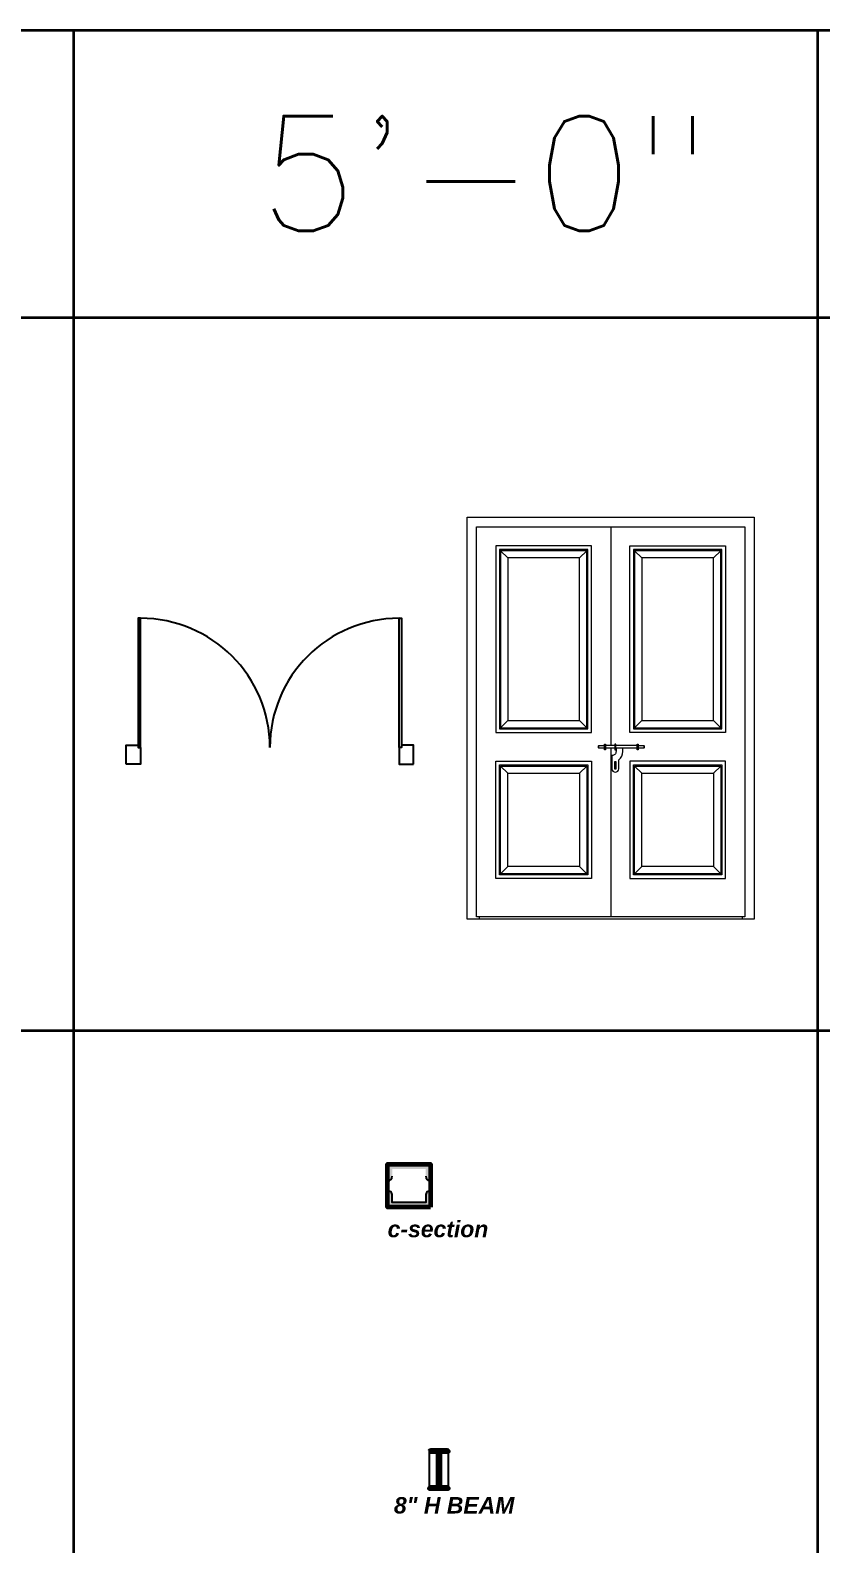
# Model space of a CAD drawing. Header units: feet. Extents: x 109753 to 150441, y 47761 to 75080.
# Drawn here: x 110987.8 to 111152.9, y 74381.3 to 74697.6 of the extents above; entities that cross this region are included whole.
import ezdxf

# ---------------------------------------------------------------- set-up
doc = ezdxf.new("R2010")
doc.units = ezdxf.units.FT
doc.header["$LTSCALE"] = 50
doc.header["$MEASUREMENT"] = 0
for name, color, linetype, lineweight in [('DOOR', 57, 'Continuous', 25), ('ELEVATION', 95, 'Continuous', 35), ('TEXT', 181, 'Continuous', 13), ('WALL', 1, 'Continuous', 60)]:
    doc.layers.add(name, color=color, linetype=linetype, lineweight=lineweight)
doc.styles.add('GL_Imperial', font='GOTHIC.TTF', dxfattribs={"height": 8})
doc.styles.get("Standard").update_dxf_attribs({"font": 'txt.shx', "height": 6})

# ---------------------------------------------------------------- blocks, each defined once
blk = doc.blocks.new('DP5')
for points in [[(-25286.93, -8473.69), (-25286.93, -8446.69), (-25287.43, -8446.69), (-25287.43, -8473.19)], [(-25232.93, -8473.69), (-25232.93, -8446.69), (-25232.43, -8446.69), (-25232.43, -8473.19)]]:
    blk.add_lwpolyline(points)
for points in [[(-25289.93, -8477.19), (-25289.93, -8473.19), (-25287.43, -8473.19), (-25287.43, -8473.69), (-25286.93, -8473.69), (-25286.93, -8477.19)], [(-25229.93, -8477.19), (-25229.93, -8473.19), (-25232.43, -8473.19), (-25232.43, -8473.69), (-25232.93, -8473.69), (-25232.93, -8477.19)]]:
    blk.add_lwpolyline(points, close=True)
for centre, start, end in [((-25286.93, -8473.69), 0, 90), ((-25232.93, -8473.69), 90, 180)]:
    blk.add_arc(centre, 27, start, end)
blk = doc.blocks.new('DE5')
at = {"layer": 'DOOR', "lineweight": 9, "ltscale": 35}
for p, q in [((-23984.65, -8809.85), (-23984.65, -8855.57)), ((-23983.79, -8855.57), (-23985.75, -8855.57)), ((-23983.79, -8856.14), (-23985.75, -8856.14)), ((-23984.65, -8856.14), (-23984.65, -8891.35)), ((-23979.15, -8855.57), (-23983.58, -8855.57)), ((-23979.15, -8856.14), (-23983.58, -8856.14)), ((-24012.15, -8891.35), (-24012.15, -8891.85)), ((-23957.15, -8891.35), (-23957.15, -8891.85))]:
    blk.add_line(p, q, dxfattribs=at)
at = {"layer": 'DOOR', "color": 23, "lineweight": 5}
for p, q in [((-24007.65, -8814.85), (-24006.15, -8816.35)), ((-23989.65, -8814.85), (-23991.15, -8816.35)), ((-23979.65, -8814.85), (-23978.15, -8816.35)), ((-23961.65, -8814.85), (-23963.15, -8816.35)), ((-24007.65, -8851.85), (-24006.15, -8850.35)), ((-23989.65, -8851.85), (-23991.15, -8850.35)), ((-23979.65, -8851.85), (-23978.15, -8850.35)), ((-23961.65, -8851.85), (-23963.15, -8850.35)), ((-24006.15, -8861.35), (-24007.65, -8859.85)), ((-23991.15, -8861.35), (-23989.65, -8859.85)), ((-23978.15, -8861.35), (-23979.65, -8859.85)), ((-23963.15, -8861.35), (-23961.65, -8859.85)), ((-24006.15, -8880.85), (-24007.65, -8882.35)), ((-23991.15, -8880.85), (-23989.65, -8882.35)), ((-23978.15, -8880.85), (-23979.65, -8882.35)), ((-23963.15, -8880.85), (-23961.65, -8882.35))]:
    blk.add_line(p, q, dxfattribs=at)
at = {"layer": 'DOOR', "lineweight": 9, "ltscale": 35}
for points in [[(-23954.65, -8891.85), (-24014.65, -8891.85), (-24014.65, -8807.85), (-23954.65, -8807.85)], [(-23988.65, -8813.85), (-24008.65, -8813.85), (-24008.65, -8852.85), (-23988.65, -8852.85)], [(-23980.65, -8813.85), (-23960.65, -8813.85), (-23960.65, -8852.85), (-23980.65, -8852.85)], [(-23985.75, -8855.28), (-23985.75, -8856.43), (-23985.97, -8856.43), (-23985.97, -8855.28)], [(-23983.58, -8856.43), (-23983.58, -8855.28), (-23983.79, -8855.28), (-23983.79, -8856.43)], [(-23979.15, -8855.28), (-23978.93, -8855.28), (-23978.93, -8856.43), (-23979.15, -8856.43)], [(-24008.65, -8858.85), (-23988.65, -8858.85), (-23988.65, -8883.35), (-24008.65, -8883.35)], [(-23983.55, -8858.9), (-23983.55, -8860.48), (-23983.8, -8860.48), (-23983.8, -8858.9)], [(-23983.78, -8858.97), (-23983.78, -8860.41), (-23983.57, -8860.41), (-23983.57, -8858.97)], [(-23960.65, -8858.85), (-23980.65, -8858.85), (-23980.65, -8883.35), (-23960.65, -8883.35)]]:
    blk.add_lwpolyline(points, close=True, dxfattribs=at)
for points in [[(-23956.65, -8809.85), (-23956.65, -8891.35), (-24012.65, -8891.35), (-24012.65, -8809.85), (-23956.65, -8809.85)], [(-23985.97, -8856.14), (-23987.15, -8856.14), (-23987.22, -8856.07), (-23987.22, -8855.64), (-23987.15, -8855.57), (-23985.97, -8855.57)], [(-23978.93, -8855.57), (-23977.74, -8855.57), (-23977.67, -8855.64), (-23977.67, -8856.07), (-23977.74, -8856.14), (-23978.93, -8856.14)], [(-23977.74, -8855.57), (-23977.74, -8856.14)]]:
    blk.add_lwpolyline(points, dxfattribs=at)
at = {"layer": 'DOOR', "color": 23, "lineweight": 5}
for points in [[(-23989.4, -8814.6), (-24007.9, -8814.6), (-24007.9, -8852.1), (-23989.4, -8852.1)], [(-23989.65, -8814.85), (-24007.65, -8814.85), (-24007.65, -8851.85), (-23989.65, -8851.85)], [(-23961.4, -8814.6), (-23979.9, -8814.6), (-23979.9, -8852.1), (-23961.4, -8852.1)], [(-23961.65, -8814.85), (-23979.65, -8814.85), (-23979.65, -8851.85), (-23961.65, -8851.85)], [(-23991.15, -8816.35), (-24006.15, -8816.35), (-24006.15, -8850.35), (-23991.15, -8850.35)], [(-23963.15, -8816.35), (-23978.15, -8816.35), (-23978.15, -8850.35), (-23963.15, -8850.35)], [(-24007.9, -8859.6), (-23989.4, -8859.6), (-23989.4, -8882.6), (-24007.9, -8882.6)], [(-23979.9, -8859.6), (-23961.4, -8859.6), (-23961.4, -8882.6), (-23979.9, -8882.6)], [(-24007.65, -8859.85), (-23989.65, -8859.85), (-23989.65, -8882.35), (-24007.65, -8882.35)], [(-24006.15, -8861.35), (-23991.15, -8861.35), (-23991.15, -8880.85), (-24006.15, -8880.85)], [(-23979.65, -8859.85), (-23961.65, -8859.85), (-23961.65, -8882.35), (-23979.65, -8882.35)], [(-23978.15, -8861.35), (-23963.15, -8861.35), (-23963.15, -8880.85), (-23978.15, -8880.85)]]:
    blk.add_lwpolyline(points, close=True, dxfattribs=at)
at = {"layer": 'DOOR', "lineweight": 9, "ltscale": 35}
for points in [[(-23987.15, -8856.14), (-23987.15, -8855.57, 0.414214)], [(-23983.53, -8856.14), (-23983.53, -8856.81, -0.414214), (-23984.38, -8857.65), (-23984.38, -8860.41, 1), (-23982.97, -8860.41), (-23982.97, -8858.57, 0.228072), (-23982.13, -8856.81), (-23982.13, -8856.14)]]:
    blk.add_lwpolyline(points, format="xyb", dxfattribs=at)

msp = doc.modelspace()

# ---------------------------------------------------------------- hatches: boundary and pattern name
at = {"transparency": 33554687}
h = msp.add_hatch(color=203, dxfattribs=at)
h.dxf.hatch_style = 1
h.paths.add_polyline_path([(111071.42, 74460.62), (111062.42, 74460.62), (111062.42, 74457.12, 0.414214), (111063.42, 74458.12), (111063.42, 74459.62), (111070.42, 74459.62), (111070.42, 74458.12, 0.414214), (111071.42, 74457.12)])
h = msp.add_hatch(color=203, dxfattribs=at)
h.dxf.hatch_style = 1
h.paths.add_polyline_path([(111071.42, 74455.12, 0.414214), (111070.42, 74454.12), (111070.42, 74452.62), (111063.42, 74452.62), (111063.42, 74454.12, 0.414214), (111062.42, 74455.12), (111062.42, 74451.62), (111071.42, 74451.62)])
h = msp.add_hatch(color=203, dxfattribs=at)
h.dxf.hatch_style = 1
h.paths.add_polyline_path([(111073.41, 74400.58), (111075.16, 74400.58, 0.25), (111074.91, 74400.83), (111071.41, 74400.83, 0.25), (111071.16, 74400.58), (111072.91, 74400.58), (111072.91, 74393.08), (111071.41, 74393.08, 0.25), (111071.16, 74392.83), (111075.16, 74392.83, 0.25), (111074.91, 74393.08), (111073.41, 74393.08)])

# ---------------------------------------------------------------- linework, layer by layer
msp.add_lwpolyline([(111071.42, 74455.12, 0.414214), (111070.42, 74454.12), (111070.42, 74452.62), (111063.42, 74452.62), (111063.42, 74454.12, 0.414214), (111062.42, 74455.12)], format="xyb")
for centre, start, end in [((111062.42, 74458.12), 270, 0), ((111071.42, 74458.12), 180, 270)]:
    msp.add_arc(centre, 1, start, end)
at = {"layer": 'Defpoints'}
msp.add_lwpolyline([(111071.16, 74392.84), (111075.16, 74392.84), (111075.16, 74400.83), (111071.16, 74400.83)], close=True, dxfattribs=at)
at = {"layer": 'ELEVATION'}
for p, q in [((109753.15, 74697.62), (111618.66, 74697.62)), ((110996.83, 74697.62), (110996.83, 74279.61)), ((111152.29, 74697.62), (111152.29, 74279.61)), ((110064.07, 74637.62), (111307.75, 74637.62)), ((109753.15, 74488.61), (111618.66, 74488.61))]:
    msp.add_line(p, q, dxfattribs=at)
at = {"layer": 'WALL'}
for p, q in [((111062.42, 74457.12), (111062.42, 74457.12)), ((111071.42, 74457.12), (111071.42, 74457.12)), ((111062.42, 74455.12), (111062.42, 74455.12)), ((111071.42, 74455.12), (111071.42, 74455.12))]:
    msp.add_line(p, q, dxfattribs=at)
msp.add_lwpolyline([(111071.42, 74451.62), (111062.42, 74451.62), (111062.42, 74460.62), (111071.42, 74460.62)], close=True, dxfattribs=at)
msp.add_lwpolyline([(111071.16, 74400.58), (111072.91, 74400.58), (111072.91, 74393.08), (111071.41, 74393.08, 0.25), (111071.16, 74392.83), (111075.16, 74392.83, 0.25), (111074.91, 74393.08), (111073.41, 74393.08), (111073.41, 74400.58), (111075.16, 74400.58, 0.25), (111074.91, 74400.83), (111071.41, 74400.83, 0.25)], format="xyb", close=True, dxfattribs=at)

# ---------------------------------------------------------------- block references
at = {"layer": 'DOOR'}
for name, p in [('DE5', (135093.7, 83403.69)), ('DP5', (136297.78, 83021.42))]:
    msp.add_blockref(name, p, dxfattribs=at)

# ---------------------------------------------------------------- texts
at = {"layer": 'TEXT'}
msp.add_text('5\'-0"', height=24, dxfattribs=at).set_placement((111035.61, 74655.7))
at = {"layer": 'TEXT', "char_height": 8, "width": 95.5568, "attachment_point": 2, "style": 'GL_Imperial'}
for s, insert in [('{\\fArial|b1|i1|c0|p34;\\H0.42857x;c-section}', (111072.97, 74448.8)), ('{\\fArial|b1|i1|c0|p34;\\H0.42857x;8" H BEAM}', (111076.34, 74391.06))]:
    msp.add_mtext(s, dxfattribs=dict(at, insert=insert))

doc.saveas('drawing.dxf')
